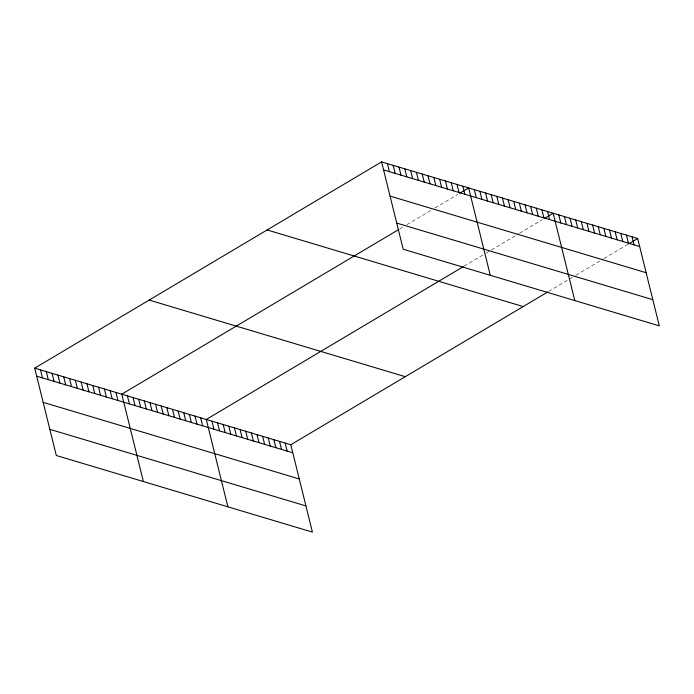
<?xml version="1.0" encoding="UTF-8"?>
<svg xmlns="http://www.w3.org/2000/svg" width="694" height="694" viewBox="0 0 694 694"><rect width="100%" height="100%" fill="white"/><g stroke="black" fill="none" stroke-linecap="round" stroke-linejoin="round"><path stroke-width="0.52" stroke-dasharray="3.47 2.6" d="M399.614 228.994L404.151 226.296M406.884 224.674L430.506 210.629M435.043 207.931L457.754 194.424M464.139 266.158L483.215 254.811M485.939 253.197L489.574 251.037M491.395 249.953L518.644 233.748M519.554 233.21L542.266 219.703M548.65 291.437L572.264 277.392M575.899 275.232L603.155 259.027M604.066 258.489L627.688 244.444"/><path stroke-width="1.04" d="M34.7 368.141L290.795 444.75L312.413 532.107L56.318 455.498L34.7 368.141L381.587 161.893L637.682 238.502L659.3 325.859L403.205 249.25L381.587 161.893M398.703 229.532L121.771 394.183L143.389 481.541M459.575 193.34L468.658 187.944L490.276 275.301M463.228 266.696L206.283 419.471L227.901 506.828M544.99 218.081L553.17 213.223L574.788 300.58M290.795 444.75L547.74 291.974M628.599 243.906L637.682 238.502M383.574 169.926L639.668 246.535M390.054 196.107L646.149 272.716M396.725 223.078L652.82 299.678M267.112 229.957L523.207 306.566M149.175 300.077L405.27 376.686M36.687 376.174L292.781 452.783M43.167 402.355L299.261 478.955M49.838 429.326L305.933 505.926M632.043 236.819L634.038 244.852M626.413 235.127L628.4 243.16M620.783 233.444L622.77 241.477M615.144 231.761L617.131 239.794M609.514 230.078L611.501 238.111M603.875 228.387L605.862 236.42M598.245 226.704L600.232 234.737M592.607 225.021L594.593 233.054M586.977 223.329L588.963 231.371M581.338 221.646L583.333 229.679M575.708 219.963L577.694 227.996M570.069 218.28L572.064 226.313M564.439 216.589L566.425 224.622M558.809 214.906L560.795 222.939M547.54 211.54L549.527 219.573M541.901 209.848L543.888 217.881M536.271 208.165L538.258 216.198M530.632 206.482L532.619 214.515M525.002 204.791L526.989 212.824M519.364 203.108L521.35 211.141M513.734 201.425L515.72 209.458M508.095 199.742L510.09 207.775M502.465 198.05L504.451 206.083M496.826 196.367L498.821 204.4M491.196 194.684L493.182 202.717M485.566 193.001L487.552 201.034M479.927 191.31L481.914 199.343M474.297 189.627L476.284 197.66M462.855 186.209L464.841 194.242M457.051 184.465L459.038 192.498M451.247 182.73L453.234 190.763M445.444 180.995L447.43 189.028M439.632 179.26L441.627 187.293M433.828 177.525L435.823 185.558M428.024 175.79L430.011 183.823M422.221 174.047L424.208 182.08M416.417 172.312L418.404 180.345M410.614 170.577L412.6 178.61M404.81 168.842L406.797 176.875M399.007 167.107L400.993 175.14M393.194 165.372L395.19 173.405M387.391 163.628L389.377 171.661M285.156 443.058L287.151 451.091M279.526 441.375L281.512 449.408M273.887 439.692L275.882 447.725M268.257 438.009L270.244 446.042M262.618 436.318L264.614 444.351M256.988 434.635L258.975 442.668M251.358 432.952L253.345 440.985M245.719 431.26L247.706 439.293M240.089 429.577L242.076 437.61M234.451 427.894L236.437 435.927M228.82 426.211L230.807 434.244M223.182 424.52L225.168 432.553M217.552 422.837L219.538 430.87M211.913 421.154L213.908 429.187M200.644 417.779L202.639 425.812M195.014 416.096L197.001 424.129M189.384 414.413L191.37 422.446M183.745 412.722L185.732 420.755M178.115 411.039L180.102 419.072M172.476 409.356L174.463 417.389M166.846 407.673L168.833 415.706M161.208 405.981L163.194 414.014M155.577 404.298L157.564 412.331M149.939 402.615L151.934 410.648M144.309 400.932L146.295 408.966M138.67 399.241L140.665 407.274M133.04 397.558L135.026 405.591M127.41 395.875L129.396 403.908M115.967 392.448L117.954 400.481M110.164 390.713L112.15 398.746M104.36 388.978L106.347 397.011M98.557 387.243L100.543 395.276M92.744 385.508L94.74 393.541M86.941 383.765L88.927 391.798M81.137 382.03L83.124 390.063M75.334 380.295L77.32 388.328M69.53 378.56L71.517 386.593M63.727 376.825L65.713 384.858M57.923 375.09L59.91 383.123M52.111 373.346L54.106 381.388M46.307 371.611L48.294 379.644M40.504 369.876L42.49 377.909"/></g></svg>
